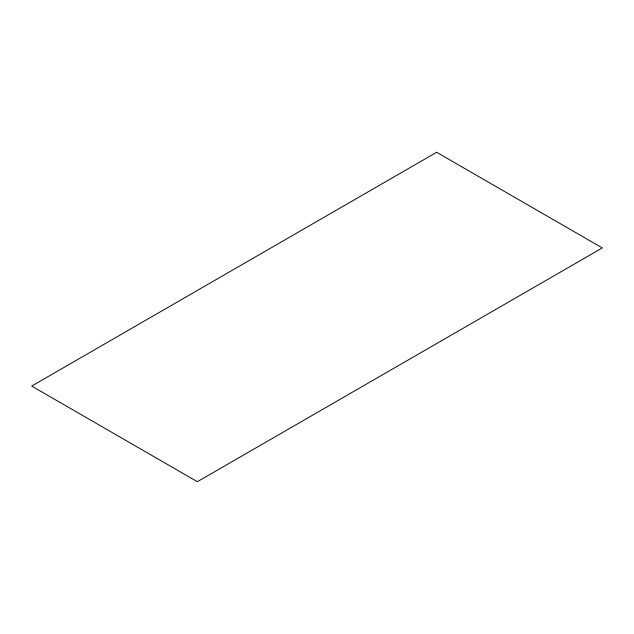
<?xml version="1.0" encoding="UTF-8"?>
<svg xmlns="http://www.w3.org/2000/svg" width="634" height="634" viewBox="0 0 634 634"><rect width="100%" height="100%" fill="white"/><g stroke="black" fill="none" stroke-linecap="round" stroke-linejoin="round"><path stroke-width="0.95" d="M436.644 152.287L31.7 386.074L197.356 481.713L602.3 247.926L436.644 152.287"/></g></svg>
